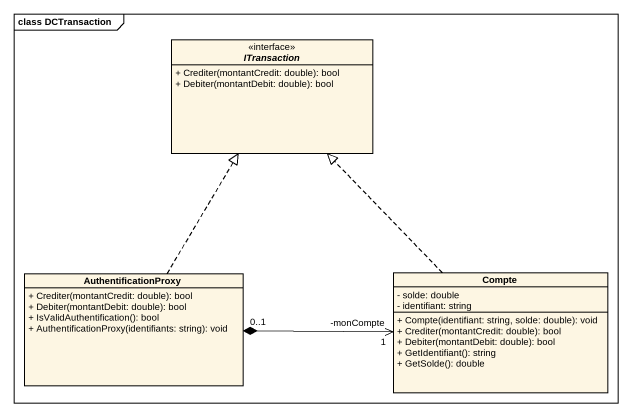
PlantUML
@startuml
mainframe class DCTransaction
hide circle
hide empty members
skinparam classAttributeIconSize 0
interface ITransaction <<interface>> {
  + Crediter(montantCredit: double): bool
  + Debiter(montantDebit: double): bool
}
class AuthentificationProxy {
  + Crediter(montantCredit: double): bool
  + Debiter(montantDebit: double): bool
  + IsValidAuthentification(): bool
  + AuthentificationProxy(identifiants: string): void
}
class Compte {
  - solde: double
  - identifiant: string
  + Compte(identifiant: string, solde: double): void
  + Crediter(montantCredit: double): bool
  + Debiter(montantDebit: double): bool
  + GetIdentifiant(): string
  + GetSolde(): double
}
AuthentificationProxy .up.|> ITransaction
Compte .up.|> ITransaction
Compte "-monCompte\n1" <-left-* "0..1" AuthentificationProxy
@enduml
